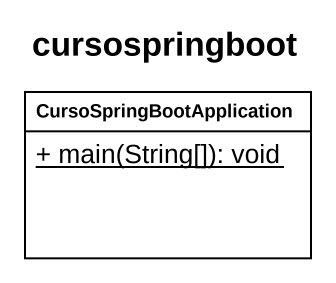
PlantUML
@startuml
title cursospringboot
hide circle
hide empty members
skinparam classAttributeIconSize 0
class CursoSpringBootApplication {
  {static} + main(String[]): void
}
@enduml
